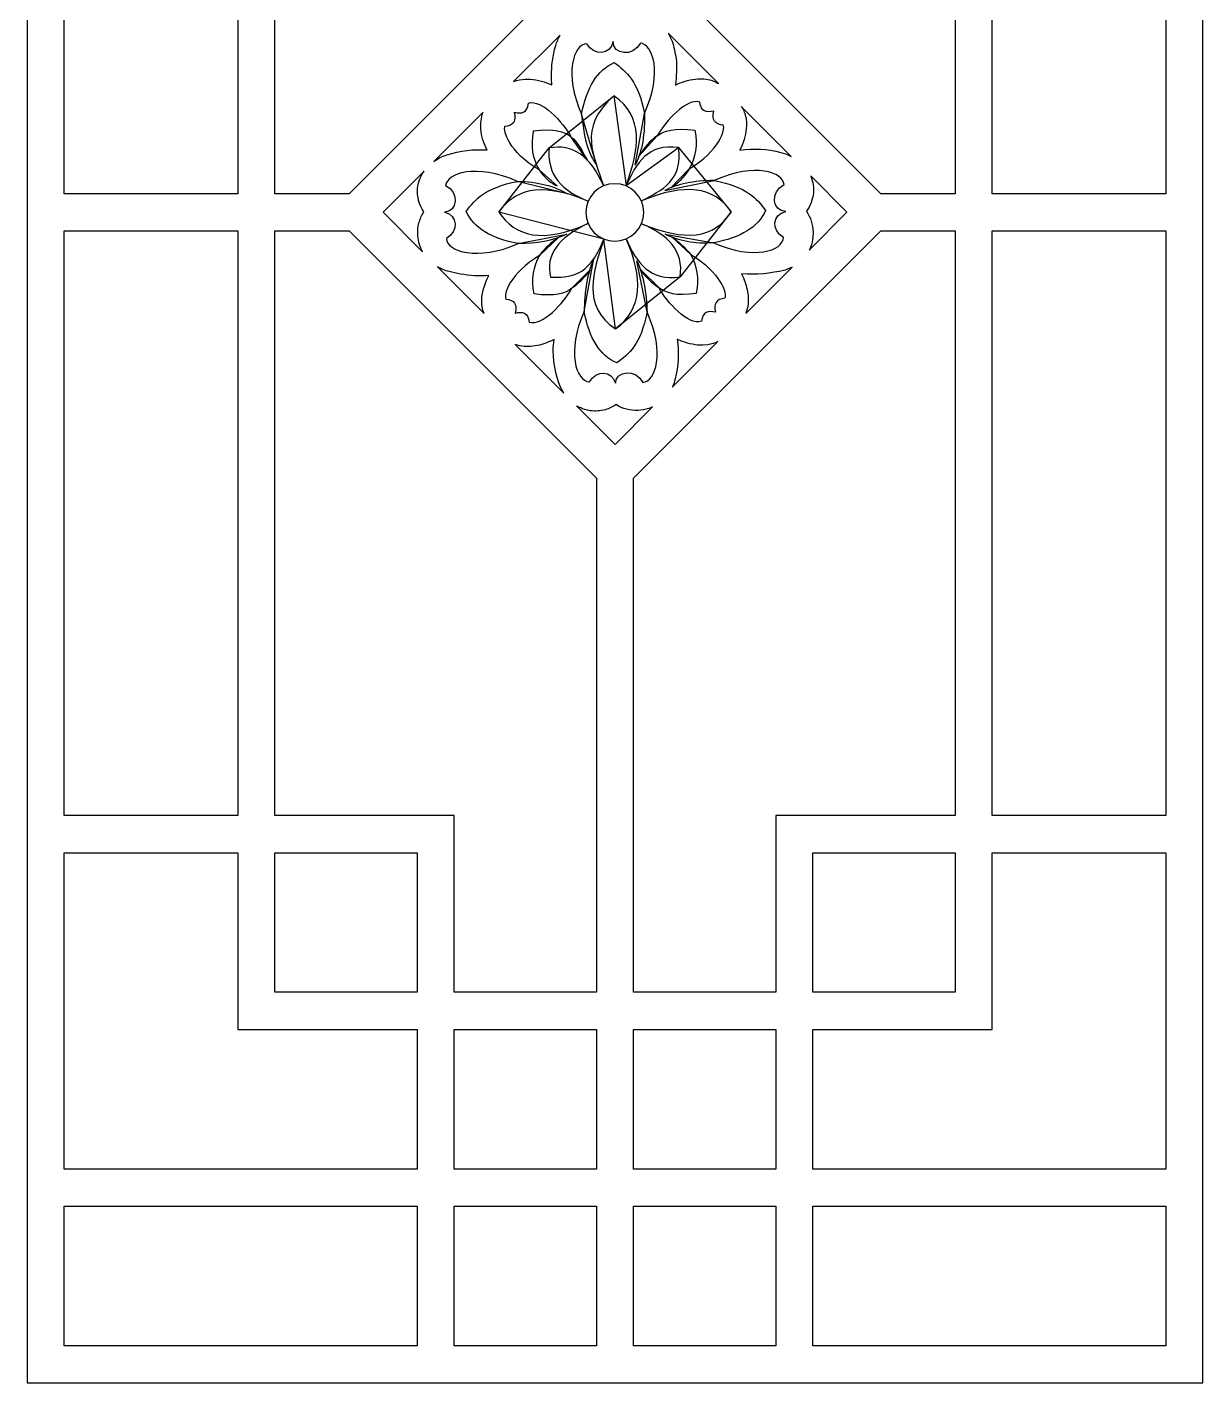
# Model space of a CAD drawing. Header units: centimetres. Extents: x -12.8 to -1.9, y -0.9 to 9.5.
# Drawn here: x -12.84 to -7.61, y -0.9 to 5.12 of the extents above; entities that cross this region are included whole.
import ezdxf

# ---------------------------------------------------------------- set-up
doc = ezdxf.new("R2010")
doc.units = ezdxf.units.CM
doc.header["$MEASUREMENT"] = 0
doc.layers.add('layer 1', color=7, linetype='Continuous')

msp = doc.modelspace()

# ---------------------------------------------------------------- linework, layer by layer
at = {"layer": 'layer 1', "color": 250}
for points, knots in [([(-12.83717, -0.8996), (-12.83717, -0.8996), (-12.83717, 9.5), (-12.83717, 9.5), (-12.83717, 9.5), (-12.83717, 9.5), (-7.61312, 9.5), (-7.61312, 9.5), (-7.61312, 9.5), (-7.61312, 9.5), (-7.61312, -0.8996), (-7.61312, -0.8996), (-7.61312, -0.8996), (-7.61312, -0.8996), (-12.83717, -0.8996), (-12.83717, -0.8996)], [0, 0, 0, 0, 0.2, 0.2, 0.2, 0.2, 0.4, 0.4, 0.4, 0.4, 0.6, 0.6, 0.6, 0.6, 1, 1, 1, 1]), ([(-11.40663, 4.38261), (-11.40663, 4.38261), (-11.40663, 4.38261), (-11.40663, 4.38261), (-11.40663, 4.38261), (-11.40663, 4.38261), (-10.30757, 5.48168), (-10.30757, 5.48168), (-10.30757, 5.48168), (-10.30757, 5.48168), (-10.30757, 7.76506), (-10.30757, 7.76506), (-10.30757, 7.76506), (-10.30757, 7.76506), (-10.93943, 7.76506), (-10.93943, 7.76506), (-10.93943, 7.76506), (-10.93943, 7.76506), (-10.93943, 6.98001), (-10.93943, 6.98001), (-10.93943, 6.98001), (-10.93943, 6.98001), (-11.73611, 6.98001), (-11.73611, 6.98001), (-11.73611, 6.98001), (-11.73611, 6.98001), (-11.73611, 4.38261), (-11.73611, 4.38261), (-11.73611, 4.38261), (-11.73611, 4.38261), (-11.40663, 4.38261), (-11.40663, 4.38261)], [0, 0, 0, 0, 0.1111111, 0.1111111, 0.1111111, 0.1111111, 0.2222222, 0.2222222, 0.2222222, 0.2222222, 0.3333333, 0.3333333, 0.3333333, 0.3333333, 0.4444444, 0.4444444, 0.4444444, 0.4444444, 0.5555556, 0.5555556, 0.5555556, 0.5555556, 0.6666667, 0.6666667, 0.6666667, 0.6666667, 0.7777778, 0.7777778, 0.7777778, 0.7777778, 1, 1, 1, 1]), ([(-10.14273, 5.48168), (-10.14273, 5.48168), (-10.14273, 5.48168), (-10.14273, 5.48168), (-10.14273, 5.48168), (-10.14273, 5.48168), (-9.04365, 4.38261), (-9.04365, 4.38261), (-9.04365, 4.38261), (-9.04365, 4.38261), (-8.71418, 4.38261), (-8.71418, 4.38261), (-8.71418, 4.38261), (-8.71418, 4.38261), (-8.71418, 6.98001), (-8.71418, 6.98001), (-8.71418, 6.98001), (-8.71418, 6.98001), (-9.51087, 6.98001), (-9.51087, 6.98001), (-9.51087, 6.98001), (-9.51087, 6.98001), (-9.51087, 7.76506), (-9.51087, 7.76506), (-9.51087, 7.76506), (-9.51087, 7.76506), (-10.14273, 7.76506), (-10.14273, 7.76506), (-10.14273, 7.76506), (-10.14273, 7.76506), (-10.14273, 5.48168), (-10.14273, 5.48168)], [0, 0, 0, 0, 0.1111111, 0.1111111, 0.1111111, 0.1111111, 0.2222222, 0.2222222, 0.2222222, 0.2222222, 0.3333333, 0.3333333, 0.3333333, 0.3333333, 0.4444444, 0.4444444, 0.4444444, 0.4444444, 0.5555556, 0.5555556, 0.5555556, 0.5555556, 0.6666667, 0.6666667, 0.6666667, 0.6666667, 0.7777778, 0.7777778, 0.7777778, 0.7777778, 1, 1, 1, 1]), ([(-12.67234, 4.38261), (-12.67234, 4.38261), (-12.67234, 4.38261), (-12.67234, 4.38261), (-12.67234, 4.38261), (-12.67234, 4.38261), (-11.90094, 4.38261), (-11.90094, 4.38261), (-11.90094, 4.38261), (-11.90094, 4.38261), (-11.90094, 6.98001), (-11.90094, 6.98001), (-11.90094, 6.98001), (-11.90094, 6.98001), (-12.67234, 6.98001), (-12.67234, 6.98001), (-12.67234, 6.98001), (-12.67234, 6.98001), (-12.67234, 4.38261), (-12.67234, 4.38261)], [0, 0, 0, 0, 0.1666667, 0.1666667, 0.1666667, 0.1666667, 0.3333333, 0.3333333, 0.3333333, 0.3333333, 0.5, 0.5, 0.5, 0.5, 0.6666667, 0.6666667, 0.6666667, 0.6666667, 1, 1, 1, 1]), ([(-7.77795, 6.98001), (-7.77795, 6.98001), (-7.77795, 6.98001), (-7.77795, 6.98001), (-7.77795, 6.98001), (-7.77795, 6.98001), (-8.54935, 6.98001), (-8.54935, 6.98001), (-8.54935, 6.98001), (-8.54935, 6.98001), (-8.54935, 4.38261), (-8.54935, 4.38261), (-8.54935, 4.38261), (-8.54935, 4.38261), (-7.77795, 4.38261), (-7.77795, 4.38261), (-7.77795, 4.38261), (-7.77795, 4.38261), (-7.77795, 6.98001), (-7.77795, 6.98001)], [0, 0, 0, 0, 0.1666667, 0.1666667, 0.1666667, 0.1666667, 0.3333333, 0.3333333, 0.3333333, 0.3333333, 0.5, 0.5, 0.5, 0.5, 0.6666667, 0.6666667, 0.6666667, 0.6666667, 1, 1, 1, 1]), ([(-10.50595, 4.87088), (-10.50595, 4.87088), (-10.50595, 4.87088), (-10.50595, 4.87088), (-10.50595, 4.87088), (-10.50595, 4.87088), (-10.50543, 4.86576), (-10.50543, 4.86576), (-10.50543, 4.86576), (-10.53668, 4.88028), (-10.5673, 4.88841), (-10.60161, 4.89121), (-10.60161, 4.89121), (-10.60161, 4.89121), (-10.62286, 4.89138), (-10.62286, 4.89138), (-10.62286, 4.89138), (-10.6421, 4.89005), (-10.65858, 4.88706), (-10.67539, 4.88072), (-10.67539, 4.88072), (-10.67539, 4.88072), (-10.46897, 5.08715), (-10.46897, 5.08715), (-10.46897, 5.08715), (-10.47701, 5.07249), (-10.48329, 5.05757), (-10.48866, 5.04058), (-10.48866, 5.04058), (-10.49187, 5.02939), (-10.49478, 5.01826), (-10.49739, 5.00692), (-10.49739, 5.00692), (-10.50676, 4.96121), (-10.50946, 4.9174), (-10.50595, 4.87088)], [0, 0, 0, 0, 0.1, 0.1, 0.1, 0.1, 0.2, 0.2, 0.2, 0.2, 0.3, 0.3, 0.3, 0.3, 0.4, 0.4, 0.4, 0.4, 0.5, 0.5, 0.5, 0.5, 0.6, 0.6, 0.6, 0.6, 0.7, 0.7, 0.7, 0.7, 0.8, 0.8, 0.8, 0.8, 1, 1, 1, 1]), ([(-10.23378, 5.05888), (-10.23378, 5.05888), (-10.23378, 5.05888), (-10.23378, 5.05888), (-10.23378, 5.05888), (-10.23438, 4.99994), (-10.14491, 4.98828), (-10.11249, 5.05197), (-10.11249, 5.05197), (-10.05845, 5.04465), (-10.01064, 4.92468), (-10.09419, 4.73952), (-10.09419, 4.73952), (-10.12233, 4.88096), (-10.17457, 4.92693), (-10.22886, 4.96482), (-10.22886, 4.96482), (-10.30307, 4.93236), (-10.35127, 4.85615), (-10.37348, 4.73623), (-10.37348, 4.73623), (-10.45399, 4.91518), (-10.40917, 5.04696), (-10.3502, 5.04869), (-10.3502, 5.04869), (-10.31805, 4.99545), (-10.24658, 4.99616), (-10.23378, 5.05888)], [0, 0, 0, 0, 0.125, 0.125, 0.125, 0.125, 0.25, 0.25, 0.25, 0.25, 0.375, 0.375, 0.375, 0.375, 0.5, 0.5, 0.5, 0.5, 0.625, 0.625, 0.625, 0.625, 0.75, 0.75, 0.75, 0.75, 1, 1, 1, 1]), ([(-9.76572, 4.87154), (-9.76572, 4.87154), (-9.76572, 4.87154), (-9.76572, 4.87154), (-9.76572, 4.87154), (-9.76837, 4.87336), (-9.77115, 4.87514), (-9.77415, 4.87691), (-9.77415, 4.87691), (-9.77415, 4.87691), (-9.79376, 4.88539), (-9.79376, 4.88539), (-9.79376, 4.88539), (-9.81926, 4.89294), (-9.84152, 4.89438), (-9.86795, 4.89221), (-9.86795, 4.89221), (-9.89859, 4.88811), (-9.92964, 4.87965), (-9.95691, 4.86478), (-9.95691, 4.86478), (-9.95269, 4.90345), (-9.94927, 4.94467), (-9.95391, 4.98327), (-9.95391, 4.98327), (-9.95781, 5.00983), (-9.96346, 5.03502), (-9.97062, 5.06089), (-9.97062, 5.06089), (-9.97659, 5.07307), (-9.98259, 5.08418), (-9.9895, 5.09533), (-9.9895, 5.09533), (-9.9895, 5.09533), (-9.76572, 4.87154), (-9.76572, 4.87154)], [0, 0, 0, 0, 0.1, 0.1, 0.1, 0.1, 0.2, 0.2, 0.2, 0.2, 0.3, 0.3, 0.3, 0.3, 0.4, 0.4, 0.4, 0.4, 0.5, 0.5, 0.5, 0.5, 0.6, 0.6, 0.6, 0.6, 0.7, 0.7, 0.7, 0.7, 0.8, 0.8, 0.8, 0.8, 1, 1, 1, 1]), ([(-10.6718, 4.74464), (-10.6718, 4.74464), (-10.6718, 4.74464), (-10.6718, 4.74464), (-10.6718, 4.74464), (-10.66204, 4.70695), (-10.67608, 4.68622), (-10.71394, 4.68245), (-10.71394, 4.68245), (-10.7238, 4.66285), (-10.69703, 4.5692), (-10.56251, 4.48816), (-10.56251, 4.48816), (-10.59138, 4.53809), (-10.60127, 4.59486), (-10.58823, 4.65985), (-10.58823, 4.65985), (-10.49724, 4.67265), (-10.44844, 4.65745), (-10.42039, 4.63441), (-10.42039, 4.63441), (-10.45626, 4.70088), (-10.55187, 4.80454), (-10.60965, 4.78489), (-10.60965, 4.78489), (-10.61451, 4.74124), (-10.64023, 4.73736), (-10.6718, 4.74464)], [0, 0, 0, 0, 0.125, 0.125, 0.125, 0.125, 0.25, 0.25, 0.25, 0.25, 0.375, 0.375, 0.375, 0.375, 0.5, 0.5, 0.5, 0.5, 0.625, 0.625, 0.625, 0.625, 0.75, 0.75, 0.75, 0.75, 1, 1, 1, 1]), ([(-10.51772, 4.58581), (-10.51772, 4.58581), (-10.51772, 4.58581), (-10.51772, 4.58581), (-10.51772, 4.58581), (-10.41532, 4.60541), (-10.33428, 4.55213), (-10.27669, 4.41873), (-10.27669, 4.41873), (-10.31561, 4.54716), (-10.39612, 4.67226), (-10.23014, 4.81701), (-10.23014, 4.81701), (-10.23014, 4.81701), (-10.51772, 4.58581), (-10.51772, 4.58581)], [0, 0, 0, 0, 0.2, 0.2, 0.2, 0.2, 0.4, 0.4, 0.4, 0.4, 0.6, 0.6, 0.6, 0.6, 1, 1, 1, 1]), ([(-10.23014, 4.81701), (-10.23014, 4.81701), (-10.23014, 4.81701), (-10.23014, 4.81701), (-10.23014, 4.81701), (-10.09414, 4.72624), (-10.11813, 4.5784), (-10.17536, 4.41873), (-10.17536, 4.41873), (-10.17536, 4.41873), (-10.23014, 4.81701), (-10.23014, 4.81701)], [0, 0, 0, 0, 0.25, 0.25, 0.25, 0.25, 0.5, 0.5, 0.5, 0.5, 1, 1, 1, 1]), ([(-9.78618, 4.74931), (-9.78618, 4.74931), (-9.78618, 4.74931), (-9.78618, 4.74931), (-9.78618, 4.74931), (-9.79594, 4.71162), (-9.7819, 4.69088), (-9.74402, 4.68711), (-9.74402, 4.68711), (-9.73417, 4.66749), (-9.76093, 4.57387), (-9.89545, 4.49282), (-9.89545, 4.49282), (-9.86658, 4.54275), (-9.85669, 4.5995), (-9.86972, 4.66452), (-9.86972, 4.66452), (-9.96072, 4.67732), (-10.00951, 4.66212), (-10.03759, 4.63907), (-10.03759, 4.63907), (-10.00169, 4.70554), (-9.90608, 4.8092), (-9.8483, 4.78956), (-9.8483, 4.78956), (-9.84344, 4.7459), (-9.81772, 4.74203), (-9.78618, 4.74931)], [0, 0, 0, 0, 0.125, 0.125, 0.125, 0.125, 0.25, 0.25, 0.25, 0.25, 0.375, 0.375, 0.375, 0.375, 0.5, 0.5, 0.5, 0.5, 0.625, 0.625, 0.625, 0.625, 0.75, 0.75, 0.75, 0.75, 1, 1, 1, 1]), ([(-9.44204, 4.54788), (-9.44204, 4.54788), (-9.44204, 4.54788), (-9.44204, 4.54788), (-9.44204, 4.54788), (-9.45011, 4.55206), (-9.45848, 4.55585), (-9.46742, 4.55927), (-9.46742, 4.55927), (-9.46742, 4.55927), (-9.48844, 4.56616), (-9.48844, 4.56616), (-9.48844, 4.56616), (-9.54835, 4.58264), (-9.60926, 4.58499), (-9.67068, 4.57612), (-9.67068, 4.57612), (-9.67068, 4.57612), (-9.66026, 4.59833), (-9.66026, 4.59833), (-9.66026, 4.59833), (-9.64718, 4.63148), (-9.6401, 4.66199), (-9.64074, 4.69775), (-9.64074, 4.69775), (-9.64074, 4.69775), (-9.6431, 4.71885), (-9.6431, 4.71885), (-9.6431, 4.71885), (-9.64721, 4.73758), (-9.65264, 4.75175), (-9.66268, 4.7681), (-9.66268, 4.7681), (-9.66268, 4.7681), (-9.66486, 4.77068), (-9.66486, 4.77068), (-9.66486, 4.77068), (-9.66486, 4.77068), (-9.44204, 4.54788), (-9.44204, 4.54788)], [0, 0, 0, 0, 0.0909091, 0.0909091, 0.0909091, 0.0909091, 0.1818182, 0.1818182, 0.1818182, 0.1818182, 0.2727273, 0.2727273, 0.2727273, 0.2727273, 0.3636364, 0.3636364, 0.3636364, 0.3636364, 0.4545455, 0.4545455, 0.4545455, 0.4545455, 0.5454545, 0.5454545, 0.5454545, 0.5454545, 0.6363636, 0.6363636, 0.6363636, 0.6363636, 0.7272727, 0.7272727, 0.7272727, 0.7272727, 0.8181818, 0.8181818, 0.8181818, 0.8181818, 1, 1, 1, 1]), ([(-10.81158, 4.74454), (-10.81158, 4.74454), (-10.81158, 4.74454), (-10.81158, 4.74454), (-10.81158, 4.74454), (-10.81158, 4.74454), (-10.81188, 4.74393), (-10.81188, 4.74393), (-10.81188, 4.74393), (-10.8205, 4.71879), (-10.82273, 4.69683), (-10.82128, 4.67036), (-10.82128, 4.67036), (-10.81768, 4.63753), (-10.80882, 4.60627), (-10.79348, 4.57691), (-10.79348, 4.57691), (-10.85353, 4.58209), (-10.91464, 4.57237), (-10.97221, 4.55564), (-10.97221, 4.55564), (-10.9937, 4.54898), (-11.01298, 4.53862), (-11.03055, 4.52556), (-11.03055, 4.52556), (-11.03055, 4.52556), (-10.81158, 4.74454), (-10.81158, 4.74454)], [0, 0, 0, 0, 0.125, 0.125, 0.125, 0.125, 0.25, 0.25, 0.25, 0.25, 0.375, 0.375, 0.375, 0.375, 0.5, 0.5, 0.5, 0.5, 0.625, 0.625, 0.625, 0.625, 0.75, 0.75, 0.75, 0.75, 1, 1, 1, 1]), ([(-10.30779, 4.5105), (-10.30779, 4.5105), (-10.30779, 4.5105), (-10.30779, 4.5105), (-10.30779, 4.5105), (-10.32938, 4.54478), (-10.35859, 4.58189), (-10.37352, 4.73651), (-10.37352, 4.73651), (-10.37352, 4.73651), (-10.30779, 4.5105), (-10.30779, 4.5105)], [0, 0, 0, 0, 0.25, 0.25, 0.25, 0.25, 0.5, 0.5, 0.5, 0.5, 1, 1, 1, 1]), ([(-10.1362, 4.50945), (-10.1362, 4.50945), (-10.1362, 4.50945), (-10.1362, 4.50945), (-10.1362, 4.50945), (-10.11112, 4.55799), (-10.09179, 4.62187), (-10.09421, 4.73968), (-10.09421, 4.73968), (-10.09421, 4.73968), (-10.1362, 4.50945), (-10.1362, 4.50945)], [0, 0, 0, 0, 0.25, 0.25, 0.25, 0.25, 0.5, 0.5, 0.5, 0.5, 1, 1, 1, 1]), ([(-10.11828, 4.55039), (-10.11828, 4.55039), (-10.11828, 4.55039), (-10.11828, 4.55039), (-10.11828, 4.55039), (-10.09928, 4.58125), (-10.06879, 4.622), (-10.03724, 4.63933), (-10.03724, 4.63933), (-10.03724, 4.63933), (-10.11828, 4.55039), (-10.11828, 4.55039)], [0, 0, 0, 0, 0.25, 0.25, 0.25, 0.25, 0.5, 0.5, 0.5, 0.5, 1, 1, 1, 1]), ([(-10.74139, 4.30134), (-10.74139, 4.30134), (-10.74139, 4.30134), (-10.74139, 4.30134), (-10.74139, 4.30134), (-10.67496, 4.39243), (-10.57319, 4.44324), (-10.34517, 4.35011), (-10.34517, 4.35011), (-10.49214, 4.40814), (-10.52549, 4.49227), (-10.51772, 4.58581), (-10.51772, 4.58581), (-10.51772, 4.58581), (-10.74139, 4.30134), (-10.74139, 4.30134)], [0, 0, 0, 0, 0.2, 0.2, 0.2, 0.2, 0.4, 0.4, 0.4, 0.4, 0.6, 0.6, 0.6, 0.6, 1, 1, 1, 1]), ([(-10.34927, 4.53335), (-10.34927, 4.53335), (-10.34927, 4.53335), (-10.34927, 4.53335), (-10.34927, 4.53335), (-10.36612, 4.56177), (-10.39193, 4.61545), (-10.42054, 4.63456), (-10.42054, 4.63456), (-10.42054, 4.63456), (-10.34927, 4.53335), (-10.34927, 4.53335)], [0, 0, 0, 0, 0.25, 0.25, 0.25, 0.25, 0.5, 0.5, 0.5, 0.5, 1, 1, 1, 1]), ([(-10.17536, 4.41873), (-10.17536, 4.41873), (-10.17536, 4.41873), (-10.17536, 4.41873), (-10.17536, 4.41873), (-10.13097, 4.51752), (-10.0794, 4.60708), (-9.94253, 4.58763), (-9.94253, 4.58763), (-9.94253, 4.58763), (-10.17536, 4.41873), (-10.17536, 4.41873)], [0, 0, 0, 0, 0.25, 0.25, 0.25, 0.25, 0.5, 0.5, 0.5, 0.5, 1, 1, 1, 1]), ([(-9.94253, 4.58763), (-9.94253, 4.58763), (-9.94253, 4.58763), (-9.94253, 4.58763), (-9.94253, 4.58763), (-9.92186, 4.44031), (-10.01781, 4.39877), (-10.10688, 4.35101), (-10.10688, 4.35101), (-9.91623, 4.43119), (-9.78384, 4.41493), (-9.70974, 4.30223), (-9.70974, 4.30223), (-9.70974, 4.30223), (-9.94253, 4.58763), (-9.94253, 4.58763)], [0, 0, 0, 0, 0.2, 0.2, 0.2, 0.2, 0.4, 0.4, 0.4, 0.4, 0.6, 0.6, 0.6, 0.6, 1, 1, 1, 1]), ([(-10.98266, 4.30054), (-10.98266, 4.30054), (-10.98266, 4.30054), (-10.98266, 4.30054), (-10.98266, 4.30054), (-10.9252, 4.3023), (-10.91418, 4.38766), (-10.97767, 4.41929), (-10.97767, 4.41929), (-10.97026, 4.47275), (-10.84535, 4.52004), (-10.65819, 4.43738), (-10.65819, 4.43738), (-10.80116, 4.40955), (-10.84764, 4.3579), (-10.88593, 4.30418), (-10.88593, 4.30418), (-10.85312, 4.23078), (-10.77617, 4.1831), (-10.65494, 4.16112), (-10.65494, 4.16112), (-10.83583, 4.08149), (-10.9726, 4.12581), (-10.97436, 4.18413), (-10.97436, 4.18413), (-10.92113, 4.21559), (-10.92137, 4.28676), (-10.98266, 4.30054)], [0, 0, 0, 0, 0.125, 0.125, 0.125, 0.125, 0.25, 0.25, 0.25, 0.25, 0.375, 0.375, 0.375, 0.375, 0.5, 0.5, 0.5, 0.5, 0.625, 0.625, 0.625, 0.625, 0.75, 0.75, 0.75, 0.75, 1, 1, 1, 1]), ([(-9.46641, 4.30401), (-9.46641, 4.30401), (-9.46641, 4.30401), (-9.46641, 4.30401), (-9.46641, 4.30401), (-9.52826, 4.29053), (-9.53027, 4.21951), (-9.4769, 4.18796), (-9.4769, 4.18796), (-9.47863, 4.12965), (-9.60646, 4.0853), (-9.78735, 4.16495), (-9.78735, 4.16495), (-9.66612, 4.18691), (-9.5891, 4.23459), (-9.55627, 4.30801), (-9.55627, 4.30801), (-9.59458, 4.3617), (-9.64106, 4.41339), (-9.78403, 4.44121), (-9.78403, 4.44121), (-9.59685, 4.52388), (-9.48097, 4.47658), (-9.47356, 4.42313), (-9.47356, 4.42313), (-9.5376, 4.39124), (-9.52512, 4.30442), (-9.46641, 4.30401)], [0, 0, 0, 0, 0.125, 0.125, 0.125, 0.125, 0.25, 0.25, 0.25, 0.25, 0.375, 0.375, 0.375, 0.375, 0.5, 0.5, 0.5, 0.5, 0.625, 0.625, 0.625, 0.625, 0.75, 0.75, 0.75, 0.75, 1, 1, 1, 1]), ([(-11.07322, 4.4829), (-11.07322, 4.4829), (-11.07322, 4.4829), (-11.07322, 4.4829), (-11.07322, 4.4829), (-11.07693, 4.47767), (-11.08041, 4.47232), (-11.0839, 4.46648), (-11.0839, 4.46648), (-11.08966, 4.45478), (-11.09396, 4.44401), (-11.09777, 4.43151), (-11.09777, 4.43151), (-11.09777, 4.43151), (-11.10205, 4.40798), (-11.10205, 4.40798), (-11.10205, 4.40798), (-11.10447, 4.37022), (-11.0971, 4.33266), (-11.07404, 4.3018), (-11.07404, 4.3018), (-11.08456, 4.28593), (-11.09094, 4.27095), (-11.09631, 4.25274), (-11.09631, 4.25274), (-11.09631, 4.25274), (-11.10057, 4.23007), (-11.10057, 4.23007), (-11.10057, 4.23007), (-11.10282, 4.20418), (-11.10092, 4.1828), (-11.09426, 4.15768), (-11.09426, 4.15768), (-11.09011, 4.14572), (-11.08559, 4.13521), (-11.07986, 4.12412), (-11.07986, 4.12412), (-11.07986, 4.12412), (-11.25592, 4.3002), (-11.25592, 4.3002), (-11.25592, 4.3002), (-11.25592, 4.3002), (-11.07322, 4.4829), (-11.07322, 4.4829)], [0, 0, 0, 0, 0.0833333, 0.0833333, 0.0833333, 0.0833333, 0.1666667, 0.1666667, 0.1666667, 0.1666667, 0.25, 0.25, 0.25, 0.25, 0.3333333, 0.3333333, 0.3333333, 0.3333333, 0.4166667, 0.4166667, 0.4166667, 0.4166667, 0.5, 0.5, 0.5, 0.5, 0.5833333, 0.5833333, 0.5833333, 0.5833333, 0.6666667, 0.6666667, 0.6666667, 0.6666667, 0.75, 0.75, 0.75, 0.75, 0.8333333, 0.8333333, 0.8333333, 0.8333333, 1, 1, 1, 1]), ([(-10.48209, 4.41732), (-10.48209, 4.41732), (-10.48209, 4.41732), (-10.48209, 4.41732), (-10.48209, 4.41732), (-10.50762, 4.42668), (-10.53719, 4.45289), (-10.5627, 4.48844), (-10.5627, 4.48844), (-10.5627, 4.48844), (-10.48209, 4.41732), (-10.48209, 4.41732)], [0, 0, 0, 0, 0.25, 0.25, 0.25, 0.25, 0.5, 0.5, 0.5, 0.5, 1, 1, 1, 1]), ([(-9.97773, 4.40904), (-9.97773, 4.40904), (-9.97773, 4.40904), (-9.97773, 4.40904), (-9.97773, 4.40904), (-9.95019, 4.42353), (-9.91984, 4.45402), (-9.89538, 4.49289), (-9.89538, 4.49289), (-9.89538, 4.49289), (-9.97773, 4.40904), (-9.97773, 4.40904)], [0, 0, 0, 0, 0.25, 0.25, 0.25, 0.25, 0.5, 0.5, 0.5, 0.5, 1, 1, 1, 1]), ([(-9.36201, 4.13258), (-9.36201, 4.13258), (-9.36201, 4.13258), (-9.36201, 4.13258), (-9.36201, 4.13258), (-9.35912, 4.1384), (-9.35649, 4.14432), (-9.35396, 4.15077), (-9.35396, 4.15077), (-9.35011, 4.16333), (-9.34747, 4.17486), (-9.34557, 4.18787), (-9.34557, 4.18787), (-9.34557, 4.18787), (-9.34463, 4.21225), (-9.34463, 4.21225), (-9.34463, 4.21225), (-9.34681, 4.24632), (-9.35503, 4.27662), (-9.37497, 4.30476), (-9.37497, 4.30476), (-9.35622, 4.32791), (-9.34704, 4.35687), (-9.34326, 4.38597), (-9.34326, 4.38597), (-9.34257, 4.39811), (-9.34281, 4.40902), (-9.34396, 4.42111), (-9.34396, 4.42111), (-9.34662, 4.43592), (-9.35021, 4.44827), (-9.35569, 4.46152), (-9.35569, 4.46152), (-9.35569, 4.46152), (-9.19438, 4.3002), (-9.19438, 4.3002), (-9.19438, 4.3002), (-9.19438, 4.3002), (-9.36201, 4.13258), (-9.36201, 4.13258)], [0, 0, 0, 0, 0.0909091, 0.0909091, 0.0909091, 0.0909091, 0.1818182, 0.1818182, 0.1818182, 0.1818182, 0.2727273, 0.2727273, 0.2727273, 0.2727273, 0.3636364, 0.3636364, 0.3636364, 0.3636364, 0.4545455, 0.4545455, 0.4545455, 0.4545455, 0.5454545, 0.5454545, 0.5454545, 0.5454545, 0.6363636, 0.6363636, 0.6363636, 0.6363636, 0.7272727, 0.7272727, 0.7272727, 0.7272727, 0.8181818, 0.8181818, 0.8181818, 0.8181818, 1, 1, 1, 1]), ([(-10.43693, 4.38193), (-10.43693, 4.38193), (-10.43693, 4.38193), (-10.43693, 4.38193), (-10.43693, 4.38193), (-10.49059, 4.41583), (-10.57049, 4.43717), (-10.65819, 4.43738), (-10.65819, 4.43738), (-10.65819, 4.43738), (-10.43693, 4.38193), (-10.43693, 4.38193)], [0, 0, 0, 0, 0.25, 0.25, 0.25, 0.25, 0.5, 0.5, 0.5, 0.5, 1, 1, 1, 1]), ([(-10.35497, 4.29967), (-10.35497, 4.29967), (-10.35497, 4.29967), (-10.35497, 4.29967), (-10.35497, 4.29967), (-10.35497, 4.36986), (-10.29713, 4.42708), (-10.22616, 4.42708), (-10.22616, 4.42708), (-10.15522, 4.42708), (-10.09736, 4.36986), (-10.09736, 4.29967), (-10.09736, 4.29967), (-10.09736, 4.22949), (-10.15522, 4.17225), (-10.22616, 4.17225), (-10.22616, 4.17225), (-10.29713, 4.17225), (-10.35497, 4.22949), (-10.35497, 4.29967)], [0, 0, 0, 0, 0.1666667, 0.1666667, 0.1666667, 0.1666667, 0.3333333, 0.3333333, 0.3333333, 0.3333333, 0.5, 0.5, 0.5, 0.5, 0.6666667, 0.6666667, 0.6666667, 0.6666667, 1, 1, 1, 1]), ([(-10.0043, 4.39702), (-10.0043, 4.39702), (-10.0043, 4.39702), (-10.0043, 4.39702), (-10.0043, 4.39702), (-9.94925, 4.42511), (-9.87593, 4.44056), (-9.78389, 4.44123), (-9.78389, 4.44123), (-9.78389, 4.44123), (-10.0043, 4.39702), (-10.0043, 4.39702)], [0, 0, 0, 0, 0.25, 0.25, 0.25, 0.25, 0.5, 0.5, 0.5, 0.5, 1, 1, 1, 1]), ([(-10.27487, 4.1803), (-10.27487, 4.1803), (-10.27487, 4.1803), (-10.27487, 4.1803), (-10.27487, 4.1803), (-10.34425, 4.00428), (-10.42823, 4.01329), (-10.51134, 4.01143), (-10.51134, 4.01143), (-10.53561, 4.1089), (-10.47778, 4.18783), (-10.34517, 4.24985), (-10.34517, 4.24985), (-10.54612, 4.15943), (-10.6682, 4.19217), (-10.74139, 4.30134), (-10.74139, 4.30134), (-10.74139, 4.30134), (-10.27487, 4.1803), (-10.27487, 4.1803)], [0, 0, 0, 0, 0.1666667, 0.1666667, 0.1666667, 0.1666667, 0.3333333, 0.3333333, 0.3333333, 0.3333333, 0.5, 0.5, 0.5, 0.5, 0.6666667, 0.6666667, 0.6666667, 0.6666667, 1, 1, 1, 1]), ([(-9.70974, 4.30223), (-9.70974, 4.30223), (-9.70974, 4.30223), (-9.70974, 4.30223), (-9.70974, 4.30223), (-9.78087, 4.18158), (-9.91695, 4.17005), (-10.10688, 4.24895), (-10.10688, 4.24895), (-9.99113, 4.20045), (-9.9174, 4.13048), (-9.93615, 4.01322), (-9.93615, 4.01322), (-9.93615, 4.01322), (-9.70974, 4.30223), (-9.70974, 4.30223)], [0, 0, 0, 0, 0.2, 0.2, 0.2, 0.2, 0.4, 0.4, 0.4, 0.4, 0.6, 0.6, 0.6, 0.6, 1, 1, 1, 1]), ([(-12.67234, 1.62039), (-12.67234, 1.62039), (-12.67234, 1.62039), (-12.67234, 1.62039), (-12.67234, 1.62039), (-12.67234, 1.62039), (-11.90094, 1.62039), (-11.90094, 1.62039), (-11.90094, 1.62039), (-11.90094, 1.62039), (-11.90094, 4.21779), (-11.90094, 4.21779), (-11.90094, 4.21779), (-11.90094, 4.21779), (-12.67234, 4.21779), (-12.67234, 4.21779), (-12.67234, 4.21779), (-12.67234, 4.21779), (-12.67234, 1.62039), (-12.67234, 1.62039)], [0, 0, 0, 0, 0.1666667, 0.1666667, 0.1666667, 0.1666667, 0.3333333, 0.3333333, 0.3333333, 0.3333333, 0.5, 0.5, 0.5, 0.5, 0.6666667, 0.6666667, 0.6666667, 0.6666667, 1, 1, 1, 1]), ([(-10.30757, 3.1187), (-10.30757, 3.1187), (-10.30757, 3.1187), (-10.30757, 3.1187), (-10.30757, 3.1187), (-10.30757, 3.1187), (-11.40663, 4.21779), (-11.40663, 4.21779), (-11.40663, 4.21779), (-11.40663, 4.21779), (-11.73611, 4.21779), (-11.73611, 4.21779), (-11.73611, 4.21779), (-11.73611, 4.21779), (-11.73611, 1.62039), (-11.73611, 1.62039), (-11.73611, 1.62039), (-11.73611, 1.62039), (-10.93943, 1.62039), (-10.93943, 1.62039), (-10.93943, 1.62039), (-10.93943, 1.62039), (-10.93943, 0.83533), (-10.93943, 0.83533), (-10.93943, 0.83533), (-10.93943, 0.83533), (-10.30757, 0.83533), (-10.30757, 0.83533), (-10.30757, 0.83533), (-10.30757, 0.83533), (-10.30757, 3.1187), (-10.30757, 3.1187)], [0, 0, 0, 0, 0.1111111, 0.1111111, 0.1111111, 0.1111111, 0.2222222, 0.2222222, 0.2222222, 0.2222222, 0.3333333, 0.3333333, 0.3333333, 0.3333333, 0.4444444, 0.4444444, 0.4444444, 0.4444444, 0.5555556, 0.5555556, 0.5555556, 0.5555556, 0.6666667, 0.6666667, 0.6666667, 0.6666667, 0.7777778, 0.7777778, 0.7777778, 0.7777778, 1, 1, 1, 1]), ([(-9.04365, 4.21779), (-9.04365, 4.21779), (-9.04365, 4.21779), (-9.04365, 4.21779), (-9.04365, 4.21779), (-9.04365, 4.21779), (-10.14273, 3.1187), (-10.14273, 3.1187), (-10.14273, 3.1187), (-10.14273, 3.1187), (-10.14273, 0.83533), (-10.14273, 0.83533), (-10.14273, 0.83533), (-10.14273, 0.83533), (-9.51087, 0.83533), (-9.51087, 0.83533), (-9.51087, 0.83533), (-9.51087, 0.83533), (-9.51087, 1.62039), (-9.51087, 1.62039), (-9.51087, 1.62039), (-9.51087, 1.62039), (-8.71418, 1.62039), (-8.71418, 1.62039), (-8.71418, 1.62039), (-8.71418, 1.62039), (-8.71418, 4.21779), (-8.71418, 4.21779), (-8.71418, 4.21779), (-8.71418, 4.21779), (-9.04365, 4.21779), (-9.04365, 4.21779)], [0, 0, 0, 0, 0.1111111, 0.1111111, 0.1111111, 0.1111111, 0.2222222, 0.2222222, 0.2222222, 0.2222222, 0.3333333, 0.3333333, 0.3333333, 0.3333333, 0.4444444, 0.4444444, 0.4444444, 0.4444444, 0.5555556, 0.5555556, 0.5555556, 0.5555556, 0.6666667, 0.6666667, 0.6666667, 0.6666667, 0.7777778, 0.7777778, 0.7777778, 0.7777778, 1, 1, 1, 1]), ([(-7.77795, 4.21779), (-7.77795, 4.21779), (-7.77795, 4.21779), (-7.77795, 4.21779), (-7.77795, 4.21779), (-7.77795, 4.21779), (-8.54935, 4.21779), (-8.54935, 4.21779), (-8.54935, 4.21779), (-8.54935, 4.21779), (-8.54935, 1.62039), (-8.54935, 1.62039), (-8.54935, 1.62039), (-8.54935, 1.62039), (-7.77795, 1.62039), (-7.77795, 1.62039), (-7.77795, 1.62039), (-7.77795, 1.62039), (-7.77795, 4.21779), (-7.77795, 4.21779)], [0, 0, 0, 0, 0.1666667, 0.1666667, 0.1666667, 0.1666667, 0.3333333, 0.3333333, 0.3333333, 0.3333333, 0.5, 0.5, 0.5, 0.5, 0.6666667, 0.6666667, 0.6666667, 0.6666667, 1, 1, 1, 1]), ([(-10.65494, 4.16112), (-10.65494, 4.16112), (-10.65494, 4.16112), (-10.65494, 4.16112), (-10.65494, 4.16112), (-10.57366, 4.15842), (-10.5018, 4.17482), (-10.4395, 4.20257), (-10.4395, 4.20257), (-10.4395, 4.20257), (-10.65494, 4.16112), (-10.65494, 4.16112)], [0, 0, 0, 0, 0.25, 0.25, 0.25, 0.25, 0.5, 0.5, 0.5, 0.5, 1, 1, 1, 1]), ([(-10.55919, 4.10908), (-10.55919, 4.10908), (-10.55919, 4.10908), (-10.55919, 4.10908), (-10.55919, 4.10908), (-10.53937, 4.14114), (-10.5049, 4.16802), (-10.4755, 4.18826), (-10.4755, 4.18826), (-10.4755, 4.18826), (-10.55919, 4.10908), (-10.55919, 4.10908)], [0, 0, 0, 0, 0.25, 0.25, 0.25, 0.25, 0.5, 0.5, 0.5, 0.5, 1, 1, 1, 1]), ([(-10.22282, 3.78202), (-10.22282, 3.78202), (-10.22282, 3.78202), (-10.22282, 3.78202), (-10.22282, 3.78202), (-10.37457, 3.88609), (-10.32315, 4.03354), (-10.27487, 4.1803), (-10.27487, 4.1803), (-10.27487, 4.1803), (-10.22282, 3.78202), (-10.22282, 3.78202)], [0, 0, 0, 0, 0.25, 0.25, 0.25, 0.25, 0.5, 0.5, 0.5, 0.5, 1, 1, 1, 1]), ([(-9.93615, 4.01322), (-9.93615, 4.01322), (-9.93615, 4.01322), (-9.93615, 4.01322), (-9.93615, 4.01322), (-10.07065, 3.99369), (-10.13072, 4.07721), (-10.17536, 4.18212), (-10.17536, 4.18212), (-10.10024, 4.01094), (-10.10067, 3.87117), (-10.22282, 3.78202), (-10.22282, 3.78202), (-10.22282, 3.78202), (-9.93615, 4.01322), (-9.93615, 4.01322)], [0, 0, 0, 0, 0.2, 0.2, 0.2, 0.2, 0.4, 0.4, 0.4, 0.4, 0.6, 0.6, 0.6, 0.6, 1, 1, 1, 1]), ([(-10.00266, 4.20268), (-10.00266, 4.20268), (-10.00266, 4.20268), (-10.00266, 4.20268), (-10.00266, 4.20268), (-9.94385, 4.17437), (-9.87193, 4.15729), (-9.78708, 4.16502), (-9.78708, 4.16502), (-9.78708, 4.16502), (-10.00266, 4.20268), (-10.00266, 4.20268)], [0, 0, 0, 0, 0.25, 0.25, 0.25, 0.25, 0.5, 0.5, 0.5, 0.5, 1, 1, 1, 1]), ([(-9.8884, 4.1124), (-9.8884, 4.1124), (-9.8884, 4.1124), (-9.8884, 4.1124), (-9.8884, 4.1124), (-9.91408, 4.14293), (-9.94878, 4.17685), (-9.97187, 4.18939), (-9.97187, 4.18939), (-9.97187, 4.18939), (-9.8884, 4.1124), (-9.8884, 4.1124)], [0, 0, 0, 0, 0.25, 0.25, 0.25, 0.25, 0.5, 0.5, 0.5, 0.5, 1, 1, 1, 1]), ([(-10.66829, 3.85281), (-10.66829, 3.85281), (-10.66829, 3.85281), (-10.66829, 3.85281), (-10.66829, 3.85281), (-10.65853, 3.8905), (-10.67257, 3.91122), (-10.71043, 3.91498), (-10.71043, 3.91498), (-10.72029, 3.9346), (-10.69352, 4.02823), (-10.559, 4.10927), (-10.559, 4.10927), (-10.58787, 4.05934), (-10.59776, 4.00259), (-10.58472, 3.9376), (-10.58472, 3.9376), (-10.49373, 3.92478), (-10.44494, 3.93998), (-10.41688, 3.96302), (-10.41688, 3.96302), (-10.45275, 3.89656), (-10.54836, 3.79291), (-10.60614, 3.81254), (-10.60614, 3.81254), (-10.611, 3.85619), (-10.63672, 3.86007), (-10.66829, 3.85281)], [0, 0, 0, 0, 0.125, 0.125, 0.125, 0.125, 0.25, 0.25, 0.25, 0.25, 0.375, 0.375, 0.375, 0.375, 0.5, 0.5, 0.5, 0.5, 0.625, 0.625, 0.625, 0.625, 0.75, 0.75, 0.75, 0.75, 1, 1, 1, 1]), ([(-9.77924, 3.85609), (-9.77924, 3.85609), (-9.77924, 3.85609), (-9.77924, 3.85609), (-9.77924, 3.85609), (-9.789, 3.89375), (-9.77496, 3.91449), (-9.73709, 3.91825), (-9.73709, 3.91825), (-9.72724, 3.93788), (-9.75399, 4.0315), (-9.88851, 4.11254), (-9.88851, 4.11254), (-9.85964, 4.06262), (-9.84976, 4.00586), (-9.86279, 3.94085), (-9.86279, 3.94085), (-9.9538, 3.92806), (-10.00257, 3.94325), (-10.03065, 3.96629), (-10.03065, 3.96629), (-9.99476, 3.89983), (-9.89914, 3.79619), (-9.84137, 3.81581), (-9.84137, 3.81581), (-9.83651, 3.85947), (-9.81079, 3.86334), (-9.77924, 3.85609)], [0, 0, 0, 0, 0.125, 0.125, 0.125, 0.125, 0.25, 0.25, 0.25, 0.25, 0.375, 0.375, 0.375, 0.375, 0.5, 0.5, 0.5, 0.5, 0.625, 0.625, 0.625, 0.625, 0.75, 0.75, 0.75, 0.75, 1, 1, 1, 1]), ([(-11.01381, 4.0581), (-11.01381, 4.0581), (-11.01381, 4.0581), (-11.01381, 4.0581), (-11.01381, 4.0581), (-10.9976, 4.04854), (-10.98077, 4.04094), (-10.96182, 4.03659), (-10.96182, 4.03659), (-10.94529, 4.03281), (-10.92877, 4.02919), (-10.91212, 4.02602), (-10.91212, 4.02602), (-10.8699, 4.0186), (-10.828, 4.01528), (-10.78522, 4.0198), (-10.78522, 4.0198), (-10.78522, 4.0198), (-10.7954, 3.99871), (-10.7954, 3.99871), (-10.7954, 3.99871), (-10.81026, 3.96341), (-10.81914, 3.93062), (-10.81726, 3.89204), (-10.81726, 3.89204), (-10.81726, 3.89204), (-10.81388, 3.87113), (-10.81388, 3.87113), (-10.81388, 3.87113), (-10.81165, 3.86353), (-10.80923, 3.85687), (-10.80636, 3.85065), (-10.80636, 3.85065), (-10.80636, 3.85065), (-11.01381, 4.0581), (-11.01381, 4.0581)], [0, 0, 0, 0, 0.1, 0.1, 0.1, 0.1, 0.2, 0.2, 0.2, 0.2, 0.3, 0.3, 0.3, 0.3, 0.4, 0.4, 0.4, 0.4, 0.5, 0.5, 0.5, 0.5, 0.6, 0.6, 0.6, 0.6, 0.7, 0.7, 0.7, 0.7, 0.8, 0.8, 0.8, 0.8, 1, 1, 1, 1]), ([(-10.41708, 3.96287), (-10.41708, 3.96287), (-10.41708, 3.96287), (-10.41708, 3.96287), (-10.41708, 3.96287), (-10.39648, 3.97522), (-10.36477, 4.0037), (-10.33594, 4.04458), (-10.33594, 4.04458), (-10.33594, 4.04458), (-10.41708, 3.96287), (-10.41708, 3.96287)], [0, 0, 0, 0, 0.25, 0.25, 0.25, 0.25, 0.5, 0.5, 0.5, 0.5, 1, 1, 1, 1]), ([(-10.36205, 3.85942), (-10.36205, 3.85942), (-10.36205, 3.85942), (-10.36205, 3.85942), (-10.36205, 3.85942), (-10.36193, 3.94254), (-10.34782, 4.03148), (-10.31885, 4.09424), (-10.31885, 4.09424), (-10.31885, 4.09424), (-10.36205, 3.85942), (-10.36205, 3.85942)], [0, 0, 0, 0, 0.25, 0.25, 0.25, 0.25, 0.5, 0.5, 0.5, 0.5, 1, 1, 1, 1]), ([(-10.08285, 3.85606), (-10.08285, 3.85606), (-10.08285, 3.85606), (-10.08285, 3.85606), (-10.08285, 3.85606), (-10.08576, 3.94145), (-10.09915, 4.02187), (-10.12819, 4.08509), (-10.12819, 4.08509), (-10.12819, 4.08509), (-10.08285, 3.85606), (-10.08285, 3.85606)], [0, 0, 0, 0, 0.25, 0.25, 0.25, 0.25, 0.5, 0.5, 0.5, 0.5, 1, 1, 1, 1]), ([(-10.03044, 3.96606), (-10.03044, 3.96606), (-10.03044, 3.96606), (-10.03044, 3.96606), (-10.03044, 3.96606), (-10.06087, 3.98417), (-10.09147, 4.01451), (-10.11257, 4.04556), (-10.11257, 4.04556), (-10.11257, 4.04556), (-10.03044, 3.96606), (-10.03044, 3.96606)], [0, 0, 0, 0, 0.25, 0.25, 0.25, 0.25, 0.5, 0.5, 0.5, 0.5, 1, 1, 1, 1]), ([(-9.64425, 3.85033), (-9.64425, 3.85033), (-9.64425, 3.85033), (-9.64425, 3.85033), (-9.64425, 3.85033), (-9.64419, 3.85043), (-9.64415, 3.85054), (-9.64408, 3.85065), (-9.64408, 3.85065), (-9.64408, 3.85065), (-9.63725, 3.87137), (-9.63725, 3.87137), (-9.63725, 3.87137), (-9.63177, 3.89818), (-9.63214, 3.92151), (-9.63618, 3.94849), (-9.63618, 3.94849), (-9.64106, 3.97297), (-9.64816, 3.99471), (-9.65818, 4.01757), (-9.65818, 4.01757), (-9.65818, 4.01757), (-9.66302, 4.0275), (-9.66302, 4.0275), (-9.66302, 4.0275), (-9.59805, 4.02091), (-9.5331, 4.02859), (-9.46969, 4.04287), (-9.46969, 4.04287), (-9.46969, 4.04287), (-9.43836, 4.05622), (-9.43836, 4.05622), (-9.43836, 4.05622), (-9.43836, 4.05622), (-9.64425, 3.85033), (-9.64425, 3.85033)], [0, 0, 0, 0, 0.1, 0.1, 0.1, 0.1, 0.2, 0.2, 0.2, 0.2, 0.3, 0.3, 0.3, 0.3, 0.4, 0.4, 0.4, 0.4, 0.5, 0.5, 0.5, 0.5, 0.6, 0.6, 0.6, 0.6, 0.7, 0.7, 0.7, 0.7, 0.8, 0.8, 0.8, 0.8, 1, 1, 1, 1]), ([(-10.22347, 3.54176), (-10.22347, 3.54176), (-10.22347, 3.54176), (-10.22347, 3.54176), (-10.22347, 3.54176), (-10.23868, 3.59988), (-10.30744, 3.59907), (-10.33877, 3.54717), (-10.33877, 3.54717), (-10.39775, 3.54888), (-10.44256, 3.68069), (-10.36205, 3.85961), (-10.36205, 3.85961), (-10.33984, 3.73969), (-10.29165, 3.6635), (-10.21743, 3.63104), (-10.21743, 3.63104), (-10.16314, 3.66892), (-10.1109, 3.71491), (-10.08276, 3.85632), (-10.08276, 3.85632), (-9.99922, 3.67117), (-10.04702, 3.5512), (-10.10106, 3.54388), (-10.10106, 3.54388), (-10.13278, 3.60617), (-10.22034, 3.59738), (-10.22347, 3.54176)], [0, 0, 0, 0, 0.125, 0.125, 0.125, 0.125, 0.25, 0.25, 0.25, 0.25, 0.375, 0.375, 0.375, 0.375, 0.5, 0.5, 0.5, 0.5, 0.625, 0.625, 0.625, 0.625, 0.75, 0.75, 0.75, 0.75, 1, 1, 1, 1]), ([(-10.66803, 3.71232), (-10.66803, 3.71232), (-10.66803, 3.71232), (-10.66803, 3.71232), (-10.66803, 3.71232), (-10.66803, 3.71232), (-10.64796, 3.70652), (-10.64796, 3.70652), (-10.64796, 3.70652), (-10.62074, 3.70194), (-10.59726, 3.70305), (-10.57019, 3.70808), (-10.57019, 3.70808), (-10.54396, 3.71427), (-10.51994, 3.72293), (-10.4961, 3.73554), (-10.4961, 3.73554), (-10.49829, 3.7187), (-10.49919, 3.70198), (-10.49949, 3.68499), (-10.49949, 3.68499), (-10.49867, 3.62082), (-10.48592, 3.55531), (-10.45416, 3.49906), (-10.45416, 3.49906), (-10.45373, 3.49842), (-10.4533, 3.49779), (-10.45287, 3.49716), (-10.45287, 3.49716), (-10.45287, 3.49716), (-10.66803, 3.71232), (-10.66803, 3.71232)], [0, 0, 0, 0, 0.1111111, 0.1111111, 0.1111111, 0.1111111, 0.2222222, 0.2222222, 0.2222222, 0.2222222, 0.3333333, 0.3333333, 0.3333333, 0.3333333, 0.4444444, 0.4444444, 0.4444444, 0.4444444, 0.5555556, 0.5555556, 0.5555556, 0.5555556, 0.6666667, 0.6666667, 0.6666667, 0.6666667, 0.7777778, 0.7777778, 0.7777778, 0.7777778, 1, 1, 1, 1]), ([(-9.97188, 3.52267), (-9.97188, 3.52267), (-9.97188, 3.52267), (-9.97188, 3.52267), (-9.97188, 3.52267), (-9.97188, 3.52267), (-9.96332, 3.53887), (-9.96332, 3.53887), (-9.96332, 3.53887), (-9.96332, 3.53887), (-9.95765, 3.55982), (-9.95765, 3.55982), (-9.95765, 3.55982), (-9.94388, 3.61801), (-9.94028, 3.67754), (-9.9482, 3.73691), (-9.9482, 3.73691), (-9.9482, 3.73691), (-9.92605, 3.72672), (-9.92605, 3.72672), (-9.92605, 3.72672), (-9.89523, 3.71517), (-9.86724, 3.70935), (-9.83428, 3.70948), (-9.83428, 3.70948), (-9.83428, 3.70948), (-9.81245, 3.71149), (-9.81245, 3.71149), (-9.81245, 3.71149), (-9.796, 3.71461), (-9.78243, 3.7188), (-9.76887, 3.72569), (-9.76887, 3.72569), (-9.76887, 3.72569), (-9.97188, 3.52267), (-9.97188, 3.52267)], [0, 0, 0, 0, 0.1, 0.1, 0.1, 0.1, 0.2, 0.2, 0.2, 0.2, 0.3, 0.3, 0.3, 0.3, 0.4, 0.4, 0.4, 0.4, 0.5, 0.5, 0.5, 0.5, 0.6, 0.6, 0.6, 0.6, 0.7, 0.7, 0.7, 0.7, 0.8, 0.8, 0.8, 0.8, 1, 1, 1, 1]), ([(-10.39627, 3.44056), (-10.39627, 3.44056), (-10.39627, 3.44056), (-10.39627, 3.44056), (-10.39627, 3.44056), (-10.39583, 3.44026), (-10.39535, 3.43994), (-10.39488, 3.43964), (-10.39488, 3.43964), (-10.38318, 3.43331), (-10.37234, 3.42847), (-10.35978, 3.42406), (-10.35978, 3.42406), (-10.35978, 3.42406), (-10.33594, 3.41865), (-10.33594, 3.41865), (-10.33594, 3.41865), (-10.31151, 3.41588), (-10.29135, 3.41706), (-10.26747, 3.4229), (-10.26747, 3.4229), (-10.25035, 3.42841), (-10.2349, 3.43587), (-10.22017, 3.44627), (-10.22017, 3.44627), (-10.19111, 3.42614), (-10.15732, 3.41916), (-10.12246, 3.4195), (-10.12246, 3.4195), (-10.10551, 3.42085), (-10.09108, 3.42363), (-10.07482, 3.42864), (-10.07482, 3.42864), (-10.06934, 3.4308), (-10.0642, 3.43301), (-10.05918, 3.4354), (-10.05918, 3.4354), (-10.05918, 3.4354), (-10.22514, 3.26942), (-10.22514, 3.26942), (-10.22514, 3.26942), (-10.22514, 3.26942), (-10.39627, 3.44056), (-10.39627, 3.44056)], [0, 0, 0, 0, 0.0833333, 0.0833333, 0.0833333, 0.0833333, 0.1666667, 0.1666667, 0.1666667, 0.1666667, 0.25, 0.25, 0.25, 0.25, 0.3333333, 0.3333333, 0.3333333, 0.3333333, 0.4166667, 0.4166667, 0.4166667, 0.4166667, 0.5, 0.5, 0.5, 0.5, 0.5833333, 0.5833333, 0.5833333, 0.5833333, 0.6666667, 0.6666667, 0.6666667, 0.6666667, 0.75, 0.75, 0.75, 0.75, 0.8333333, 0.8333333, 0.8333333, 0.8333333, 1, 1, 1, 1]), ([(-12.67234, 0.05029), (-12.67234, 0.05029), (-12.67234, 0.05029), (-12.67234, 0.05029), (-12.67234, 0.05029), (-12.67234, 0.05029), (-11.10425, 0.05029), (-11.10425, 0.05029), (-11.10425, 0.05029), (-11.10425, 0.05029), (-11.10425, 0.67051), (-11.10425, 0.67051), (-11.10425, 0.67051), (-11.10425, 0.67051), (-11.90094, 0.67051), (-11.90094, 0.67051), (-11.90094, 0.67051), (-11.90094, 0.67051), (-11.90094, 1.45557), (-11.90094, 1.45557), (-11.90094, 1.45557), (-11.90094, 1.45557), (-12.67234, 1.45557), (-12.67234, 1.45557), (-12.67234, 1.45557), (-12.67234, 1.45557), (-12.67234, 0.05029), (-12.67234, 0.05029)], [0, 0, 0, 0, 0.125, 0.125, 0.125, 0.125, 0.25, 0.25, 0.25, 0.25, 0.375, 0.375, 0.375, 0.375, 0.5, 0.5, 0.5, 0.5, 0.625, 0.625, 0.625, 0.625, 0.75, 0.75, 0.75, 0.75, 1, 1, 1, 1]), ([(-11.73611, 1.45557), (-11.73611, 1.45557), (-11.73611, 1.45557), (-11.73611, 1.45557), (-11.73611, 1.45557), (-11.73611, 1.45557), (-11.73611, 0.83533), (-11.73611, 0.83533), (-11.73611, 0.83533), (-11.73611, 0.83533), (-11.10425, 0.83533), (-11.10425, 0.83533), (-11.10425, 0.83533), (-11.10425, 0.83533), (-11.10425, 1.45557), (-11.10425, 1.45557), (-11.10425, 1.45557), (-11.10425, 1.45557), (-11.73611, 1.45557), (-11.73611, 1.45557)], [0, 0, 0, 0, 0.1666667, 0.1666667, 0.1666667, 0.1666667, 0.3333333, 0.3333333, 0.3333333, 0.3333333, 0.5, 0.5, 0.5, 0.5, 0.6666667, 0.6666667, 0.6666667, 0.6666667, 1, 1, 1, 1]), ([(-7.77795, 1.45557), (-7.77795, 1.45557), (-7.77795, 1.45557), (-7.77795, 1.45557), (-7.77795, 1.45557), (-7.77795, 1.45557), (-8.54935, 1.45557), (-8.54935, 1.45557), (-8.54935, 1.45557), (-8.54935, 1.45557), (-8.54935, 0.67051), (-8.54935, 0.67051), (-8.54935, 0.67051), (-8.54935, 0.67051), (-9.34604, 0.67051), (-9.34604, 0.67051), (-9.34604, 0.67051), (-9.34604, 0.67051), (-9.34604, 0.05029), (-9.34604, 0.05029), (-9.34604, 0.05029), (-9.34604, 0.05029), (-7.77795, 0.05029), (-7.77795, 0.05029), (-7.77795, 0.05029), (-7.77795, 0.05029), (-7.77795, 1.45557), (-7.77795, 1.45557)], [0, 0, 0, 0, 0.125, 0.125, 0.125, 0.125, 0.25, 0.25, 0.25, 0.25, 0.375, 0.375, 0.375, 0.375, 0.5, 0.5, 0.5, 0.5, 0.625, 0.625, 0.625, 0.625, 0.75, 0.75, 0.75, 0.75, 1, 1, 1, 1]), ([(-9.34604, 1.45557), (-9.34604, 1.45557), (-9.34604, 1.45557), (-9.34604, 1.45557), (-9.34604, 1.45557), (-9.34604, 1.45557), (-9.34604, 0.83533), (-9.34604, 0.83533), (-9.34604, 0.83533), (-9.34604, 0.83533), (-8.71418, 0.83533), (-8.71418, 0.83533), (-8.71418, 0.83533), (-8.71418, 0.83533), (-8.71418, 1.45557), (-8.71418, 1.45557), (-8.71418, 1.45557), (-8.71418, 1.45557), (-9.34604, 1.45557), (-9.34604, 1.45557)], [0, 0, 0, 0, 0.1666667, 0.1666667, 0.1666667, 0.1666667, 0.3333333, 0.3333333, 0.3333333, 0.3333333, 0.5, 0.5, 0.5, 0.5, 0.6666667, 0.6666667, 0.6666667, 0.6666667, 1, 1, 1, 1]), ([(-10.30757, 0.05029), (-10.30757, 0.05029), (-10.30757, 0.05029), (-10.30757, 0.05029), (-10.30757, 0.05029), (-10.30757, 0.05029), (-10.30757, 0.67051), (-10.30757, 0.67051), (-10.30757, 0.67051), (-10.30757, 0.67051), (-10.93943, 0.67051), (-10.93943, 0.67051), (-10.93943, 0.67051), (-10.93943, 0.67051), (-10.93943, 0.05029), (-10.93943, 0.05029), (-10.93943, 0.05029), (-10.93943, 0.05029), (-10.30757, 0.05029), (-10.30757, 0.05029)], [0, 0, 0, 0, 0.1666667, 0.1666667, 0.1666667, 0.1666667, 0.3333333, 0.3333333, 0.3333333, 0.3333333, 0.5, 0.5, 0.5, 0.5, 0.6666667, 0.6666667, 0.6666667, 0.6666667, 1, 1, 1, 1]), ([(-10.14273, 0.67051), (-10.14273, 0.67051), (-10.14273, 0.67051), (-10.14273, 0.67051), (-10.14273, 0.67051), (-10.14273, 0.67051), (-10.14273, 0.05029), (-10.14273, 0.05029), (-10.14273, 0.05029), (-10.14273, 0.05029), (-9.51087, 0.05029), (-9.51087, 0.05029), (-9.51087, 0.05029), (-9.51087, 0.05029), (-9.51087, 0.67051), (-9.51087, 0.67051), (-9.51087, 0.67051), (-9.51087, 0.67051), (-10.14273, 0.67051), (-10.14273, 0.67051)], [0, 0, 0, 0, 0.1666667, 0.1666667, 0.1666667, 0.1666667, 0.3333333, 0.3333333, 0.3333333, 0.3333333, 0.5, 0.5, 0.5, 0.5, 0.6666667, 0.6666667, 0.6666667, 0.6666667, 1, 1, 1, 1]), ([(-11.10425, -0.73477), (-11.10425, -0.73477), (-11.10425, -0.73477), (-11.10425, -0.73477), (-11.10425, -0.73477), (-11.10425, -0.73477), (-11.10425, -0.11454), (-11.10425, -0.11454), (-11.10425, -0.11454), (-11.10425, -0.11454), (-12.67234, -0.11454), (-12.67234, -0.11454), (-12.67234, -0.11454), (-12.67234, -0.11454), (-12.67234, -0.73477), (-12.67234, -0.73477), (-12.67234, -0.73477), (-12.67234, -0.73477), (-11.10425, -0.73477), (-11.10425, -0.73477)], [0, 0, 0, 0, 0.1666667, 0.1666667, 0.1666667, 0.1666667, 0.3333333, 0.3333333, 0.3333333, 0.3333333, 0.5, 0.5, 0.5, 0.5, 0.6666667, 0.6666667, 0.6666667, 0.6666667, 1, 1, 1, 1]), ([(-10.30757, -0.73477), (-10.30757, -0.73477), (-10.30757, -0.73477), (-10.30757, -0.73477), (-10.30757, -0.73477), (-10.30757, -0.73477), (-10.30757, -0.11454), (-10.30757, -0.11454), (-10.30757, -0.11454), (-10.30757, -0.11454), (-10.93943, -0.11454), (-10.93943, -0.11454), (-10.93943, -0.11454), (-10.93943, -0.11454), (-10.93943, -0.73477), (-10.93943, -0.73477), (-10.93943, -0.73477), (-10.93943, -0.73477), (-10.30757, -0.73477), (-10.30757, -0.73477)], [0, 0, 0, 0, 0.1666667, 0.1666667, 0.1666667, 0.1666667, 0.3333333, 0.3333333, 0.3333333, 0.3333333, 0.5, 0.5, 0.5, 0.5, 0.6666667, 0.6666667, 0.6666667, 0.6666667, 1, 1, 1, 1]), ([(-9.51087, -0.73477), (-9.51087, -0.73477), (-9.51087, -0.73477), (-9.51087, -0.73477), (-9.51087, -0.73477), (-9.51087, -0.73477), (-9.51087, -0.11454), (-9.51087, -0.11454), (-9.51087, -0.11454), (-9.51087, -0.11454), (-10.14273, -0.11454), (-10.14273, -0.11454), (-10.14273, -0.11454), (-10.14273, -0.11454), (-10.14273, -0.73477), (-10.14273, -0.73477), (-10.14273, -0.73477), (-10.14273, -0.73477), (-9.51087, -0.73477), (-9.51087, -0.73477)], [0, 0, 0, 0, 0.1666667, 0.1666667, 0.1666667, 0.1666667, 0.3333333, 0.3333333, 0.3333333, 0.3333333, 0.5, 0.5, 0.5, 0.5, 0.6666667, 0.6666667, 0.6666667, 0.6666667, 1, 1, 1, 1]), ([(-7.77795, -0.11454), (-7.77795, -0.11454), (-7.77795, -0.11454), (-7.77795, -0.11454), (-7.77795, -0.11454), (-7.77795, -0.11454), (-9.34604, -0.11454), (-9.34604, -0.11454), (-9.34604, -0.11454), (-9.34604, -0.11454), (-9.34604, -0.73477), (-9.34604, -0.73477), (-9.34604, -0.73477), (-9.34604, -0.73477), (-7.77795, -0.73477), (-7.77795, -0.73477), (-7.77795, -0.73477), (-7.77795, -0.73477), (-7.77795, -0.11454), (-7.77795, -0.11454)], [0, 0, 0, 0, 0.1666667, 0.1666667, 0.1666667, 0.1666667, 0.3333333, 0.3333333, 0.3333333, 0.3333333, 0.5, 0.5, 0.5, 0.5, 0.6666667, 0.6666667, 0.6666667, 0.6666667, 1, 1, 1, 1])]:
    msp.add_open_spline(points, degree=3, knots=knots, dxfattribs=at)

doc.saveas('drawing.dxf')
